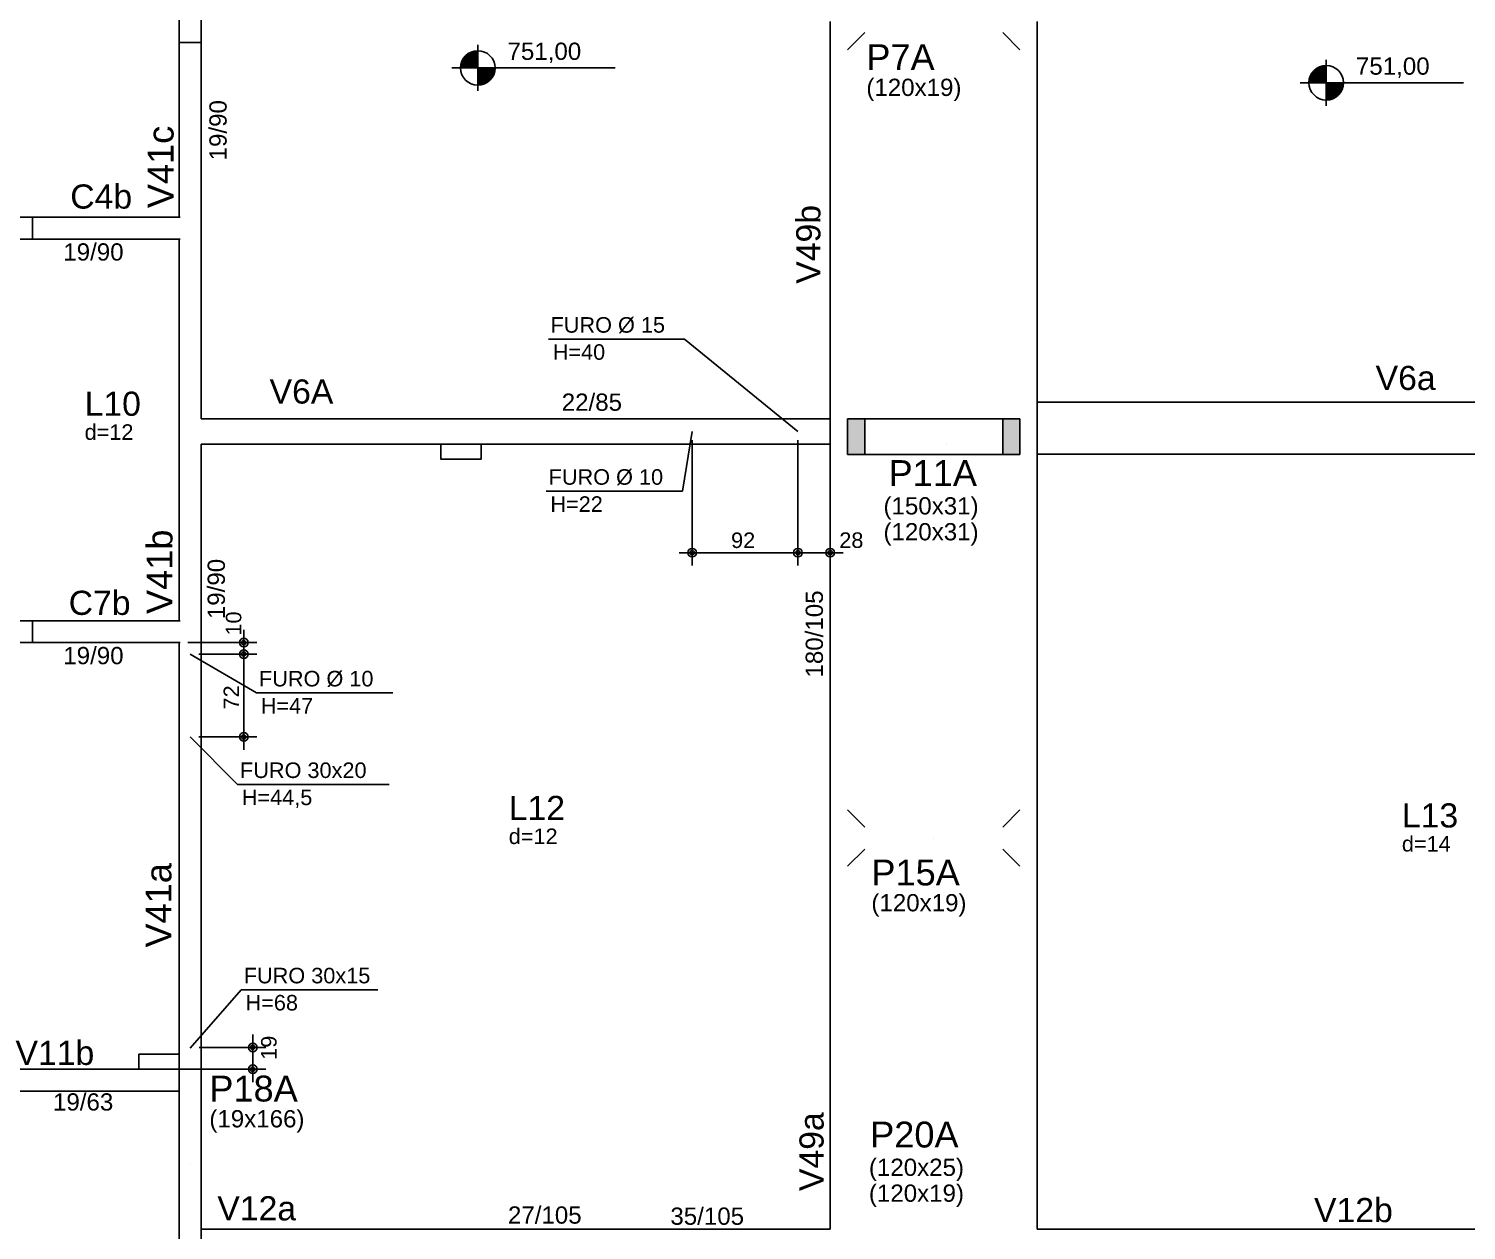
# Model space of a CAD drawing. Header units: millimetres. Extents: x 2609 to 8562, y 1432 to 7136.
# Drawn here: x 5036 to 6286, y 4823 to 5868 of the extents above; entities that cross this region are included whole.
import ezdxf

# ---------------------------------------------------------------- set-up
doc = ezdxf.new("R2010")
doc.units = ezdxf.units.MM
for name, color, linetype in [('1', 4, 'Continuous'), ('10', 13, 'Continuous'), ('11', 22, 'Continuous'), ('12', 3, 'Continuous'), ('13', 76, 'Continuous'), ('242', 3, 'Continuous'), ('26', 1, 'Continuous'), ('27', 10, 'Continuous'), ('3', 2, 'Continuous'), ('30', 15, 'Continuous'), ('4', 1, 'Continuous'), ('42', 7, 'Continuous'), ('6', 6, 'Continuous'), ('8', 5, 'Continuous'), ('9', 3, 'Continuous')]:
    doc.layers.add(name, color=color, linetype=linetype)
doc.styles.get("Standard").update_dxf_attribs({"font": 'arial.ttf'})

msp = doc.modelspace()

# ---------------------------------------------------------------- linework, layer by layer
for p, q in [((5426.8, 5849.05), (5426.8, 5854.05)), ((5426.8, 5854.05), (5426.8, 5814.05)), ((6164.44, 5836.15), (6164.44, 5841.15)), ((6164.44, 5841.15), (6164.44, 5801.15)), ((5404.3, 5834.05), (5546.21, 5834.05)), ((6141.94, 5821.15), (6283.85, 5821.15))]:
    msp.add_line(p, q)
for centre in [(5426.8, 5834.05), (6164.44, 5821.15)]:
    msp.add_circle(centre, 15)
at = {"layer": '1'}
for p, q in [((5167.18, 5856.31), (5167.18, 5704.31)), ((5186.18, 5856.31), (5186.18, 5528.81)), ((5167.18, 5353.31), (5167.18, 5685.31)), ((5733.18, 5528.81), (5186.18, 5528.81)), ((5733.18, 5506.81), (5186.18, 5506.81)), ((5186.18, 4963.31), (5186.18, 5506.81)), ((5168.18, 5353.31), (5039.68, 5353.31)), ((5167.18, 4963.31), (5167.18, 5334.31)), ((5733.18, 5164.31), (5733.18, 4824.31)), ((5733.18, 4824.31), (5599.18, 4824.31))]:
    msp.add_line(p, q, dxfattribs=at)
for points in [[(5733.18, 5874.31), (5733.18, 5530.31)], [(5913.18, 5543.31), (5913.18, 5874.31)], [(5168.18, 5704.31), (5039.68, 5704.31)], [(5039.68, 5685.31), (5168.18, 5685.31)], [(6526.68, 5543.31), (5913.18, 5543.31)], [(5913.18, 5543.31), (5913.18, 5528.81)], [(5733.18, 5528.81), (5733.18, 5530.31)], [(5733.18, 5528.81), (5733.18, 5164.31)], [(5913.18, 5164.31), (5913.18, 5528.81)], [(5913.18, 5498.31), (5913.18, 5506.81)], [(5913.18, 5498.31), (6526.68, 5498.31)], [(5039.68, 5334.31), (5168.18, 5334.31)], [(5913.18, 4824.31), (5913.18, 5164.31)], [(5167.18, 4963.31), (5001.18, 4963.31)], [(5187.18, 4963.31), (5186.18, 4963.31)], [(5001.18, 4944.31), (5167.18, 4944.31)], [(5599.18, 4824.31), (5186.18, 4824.31)], [(6084.18, 4824.31), (5913.18, 4824.31)], [(6531.51, 4824.31), (6084.18, 4824.31)]]:
    msp.add_lwpolyline(points, dxfattribs=at)
at = {"layer": '242'}
for p, q in [((5834.18, 5507.3), (5834.18, 5507.3)), ((5823.18, 5164.31), (5823.18, 5164.31)), ((5176.68, 4880.31), (5176.68, 4880.31))]:
    msp.add_line(p, q, dxfattribs=at)
at = {"layer": '27'}
for points in [[(5426.8, 5834.05), (5426.8, 5849.05), (5424.94, 5848.94)], [(5426.8, 5834.05), (5412.09, 5837.02), (5411.97, 5836.29)], [(5426.8, 5834.05), (5412.32, 5837.97), (5412.09, 5837.02)], [(5426.8, 5834.05), (5412.76, 5839.33), (5412.32, 5837.97)], [(5426.8, 5834.05), (5413.37, 5840.74), (5412.76, 5839.33)], [(5426.8, 5834.05), (5413.94, 5841.78), (5413.37, 5840.74)], [(5426.8, 5834.05), (5414.58, 5842.76), (5413.94, 5841.78)], [(5426.8, 5834.05), (5415.78, 5844.23), (5414.58, 5842.76)], [(5426.8, 5834.05), (5416.6, 5845.05), (5415.78, 5844.23)], [(5426.8, 5834.05), (5417.16, 5845.55), (5416.6, 5845.05)], [(5426.8, 5834.05), (5417.84, 5846.08), (5417.16, 5845.55)], [(5426.8, 5834.05), (5418.43, 5846.5), (5417.84, 5846.08)], [(5426.8, 5834.05), (5419.21, 5846.99), (5418.43, 5846.5)], [(5426.8, 5834.05), (5419.89, 5847.37), (5419.21, 5846.99)], [(5426.8, 5834.05), (5420.79, 5847.8), (5419.89, 5847.37)], [(5426.8, 5834.05), (5421.28, 5848), (5420.79, 5847.8)], [(5426.8, 5834.05), (5422.38, 5848.39), (5421.28, 5848)], [(5426.8, 5834.05), (5423.75, 5848.74), (5422.38, 5848.39)], [(5426.8, 5834.05), (5424.94, 5848.94), (5423.75, 5848.74)], [(5426.8, 5834.05), (5411.83, 5834.99), (5411.8, 5834.05)], [(5426.8, 5834.05), (5411.8, 5834.05), (5426.8, 5834.05)], [(5426.8, 5834.05), (5411.97, 5836.29), (5411.83, 5835.08)], [(5426.8, 5834.05), (5411.83, 5835.08), (5411.83, 5834.99)], [(5426.8, 5834.05), (5441.8, 5834.05), (5441.68, 5832.19)], [(5426.8, 5834.05), (5441.68, 5832.19), (5441.49, 5831.01)], [(5426.8, 5834.05), (5441.49, 5831.01), (5441.13, 5829.63)], [(5426.8, 5834.05), (5441.13, 5829.63), (5440.75, 5828.54)], [(5426.8, 5834.05), (5440.75, 5828.54), (5440.54, 5828.04)], [(5426.8, 5834.05), (5440.54, 5828.04), (5440.11, 5827.14)], [(5426.8, 5834.05), (5440.11, 5827.14), (5439.74, 5826.46)], [(5426.8, 5834.05), (5439.74, 5826.46), (5439.25, 5825.69)], [(5426.8, 5834.05), (5439.25, 5825.69), (5438.83, 5825.1)], [(5426.8, 5834.05), (5438.83, 5825.1), (5438.29, 5824.42)], [(5426.8, 5834.05), (5438.29, 5824.42), (5437.79, 5823.85)], [(5426.8, 5834.05), (5437.79, 5823.85), (5436.97, 5823.03)], [(5426.8, 5834.05), (5436.97, 5823.03), (5435.51, 5821.84)], [(5426.8, 5834.05), (5435.51, 5821.84), (5434.53, 5821.2)], [(5426.8, 5834.05), (5434.53, 5821.2), (5433.48, 5820.62)], [(5426.8, 5834.05), (5433.48, 5820.62), (5432.07, 5820.01)], [(5426.8, 5834.05), (5432.07, 5820.01), (5430.71, 5819.57)], [(5426.8, 5834.05), (5430.71, 5819.57), (5429.77, 5819.35)], [(5426.8, 5834.05), (5429.77, 5819.35), (5429.03, 5819.22)], [(5426.8, 5834.05), (5429.03, 5819.22), (5427.82, 5819.09)], [(5426.8, 5834.05), (5427.82, 5819.09), (5427.73, 5819.08)], [(5426.8, 5834.05), (5427.73, 5819.08), (5426.8, 5819.05)], [(5426.8, 5834.05), (5426.8, 5819.05), (5426.8, 5834.05)], [(6164.44, 5821.15), (6149.74, 5824.12), (6149.61, 5823.38)], [(6164.44, 5821.15), (6149.96, 5825.06), (6149.74, 5824.12)], [(6164.44, 5821.15), (6150.4, 5826.42), (6149.96, 5825.06)], [(6164.44, 5821.15), (6151.01, 5827.83), (6150.4, 5826.42)], [(6164.44, 5821.15), (6151.59, 5828.88), (6151.01, 5827.83)], [(6164.44, 5821.15), (6152.23, 5829.86), (6151.59, 5828.88)], [(6164.44, 5821.15), (6153.42, 5831.32), (6152.23, 5829.86)], [(6164.44, 5821.15), (6154.24, 5832.15), (6153.42, 5831.32)], [(6164.44, 5821.15), (6154.8, 5832.64), (6154.24, 5832.15)], [(6164.44, 5821.15), (6155.48, 5833.18), (6154.8, 5832.64)], [(6164.44, 5821.15), (6156.07, 5833.6), (6155.48, 5833.18)], [(6164.44, 5821.15), (6156.85, 5834.09), (6156.07, 5833.6)], [(6164.44, 5821.15), (6157.53, 5834.46), (6156.85, 5834.09)], [(6164.44, 5821.15), (6158.43, 5834.89), (6157.53, 5834.46)], [(6164.44, 5821.15), (6158.92, 5835.1), (6158.43, 5834.89)], [(6164.44, 5821.15), (6160.02, 5835.48), (6158.92, 5835.1)], [(6164.44, 5821.15), (6161.39, 5835.84), (6160.02, 5835.48)], [(6164.44, 5821.15), (6162.58, 5836.03), (6161.39, 5835.84)], [(6164.44, 5821.15), (6164.44, 5836.15), (6162.58, 5836.03)], [(6164.44, 5821.15), (6149.47, 5822.08), (6149.44, 5821.15)], [(6164.44, 5821.15), (6149.44, 5821.15), (6164.44, 5821.15)], [(6164.44, 5821.15), (6149.61, 5823.38), (6149.47, 5822.17)], [(6164.44, 5821.15), (6149.47, 5822.17), (6149.47, 5822.08)], [(6164.44, 5821.15), (6179.44, 5821.15), (6179.32, 5819.29)], [(6164.44, 5821.15), (6179.32, 5819.29), (6179.13, 5818.1)], [(6164.44, 5821.15), (6179.13, 5818.1), (6178.77, 5816.73)], [(6164.44, 5821.15), (6178.77, 5816.73), (6178.39, 5815.63)], [(6164.44, 5821.15), (6178.39, 5815.63), (6178.18, 5815.14)], [(6164.44, 5821.15), (6178.18, 5815.14), (6177.75, 5814.24)], [(6164.44, 5821.15), (6177.75, 5814.24), (6177.38, 5813.56)], [(6164.44, 5821.15), (6177.38, 5813.56), (6176.89, 5812.78)], [(6164.44, 5821.15), (6176.89, 5812.78), (6176.47, 5812.19)], [(6164.44, 5821.15), (6176.47, 5812.19), (6175.93, 5811.51)], [(6164.44, 5821.15), (6175.93, 5811.51), (6175.44, 5810.95)], [(6164.44, 5821.15), (6175.44, 5810.95), (6174.61, 5810.13)], [(6164.44, 5821.15), (6174.61, 5810.13), (6173.15, 5808.94)], [(6164.44, 5821.15), (6173.15, 5808.94), (6172.17, 5808.29)], [(6164.44, 5821.15), (6172.17, 5808.29), (6171.12, 5807.72)], [(6164.44, 5821.15), (6171.12, 5807.72), (6169.71, 5807.11)], [(6164.44, 5821.15), (6169.71, 5807.11), (6168.35, 5806.67)], [(6164.44, 5821.15), (6168.35, 5806.67), (6167.41, 5806.45)], [(6164.44, 5821.15), (6167.41, 5806.45), (6166.67, 5806.32)], [(6164.44, 5821.15), (6166.67, 5806.32), (6165.46, 5806.18)], [(6164.44, 5821.15), (6165.46, 5806.18), (6165.37, 5806.18)], [(6164.44, 5821.15), (6165.37, 5806.18), (6164.44, 5806.15)], [(6164.44, 5821.15), (6164.44, 5806.15), (6164.44, 5821.15)]]:
    msp.add_solid(points, dxfattribs=at)
at = {"layer": '3'}
for points in [[(5167.18, 5856.31), (5186.18, 5856.31), (5186.18, 6094.31), (5167.18, 6094.31), (5167.18, 5856.31)], [(4849.68, 5685.31), (5039.68, 5685.31), (5039.68, 5704.31), (4849.68, 5704.31), (4849.68, 5685.31)], [(5763.18, 5497.81), (5883.18, 5497.81), (5883.18, 5528.81), (5763.18, 5528.81), (5763.18, 5497.81)], [(4849.68, 5334.31), (5039.68, 5334.31), (5039.68, 5353.31), (4849.68, 5353.31), (4849.68, 5334.31)], [(5167.18, 4797.31), (5186.18, 4797.31), (5186.18, 4963.31), (5167.18, 4963.31), (5167.18, 4797.31)]]:
    msp.add_lwpolyline(points, dxfattribs=at)
at = {"layer": '30'}
msp.add_lwpolyline([(5883.18, 5528.81), (5883.18, 5528.81), (5883.18, 5497.81), (5763.18, 5497.81), (5763.18, 5528.81), (5763.18, 5528.81), (5763.18, 5497.81), (5883.18, 5497.81), (5883.18, 5528.81)], dxfattribs=at)
for points in [[(5763.18, 5497.81), (5763.18, 5528.81), (5748.18, 5528.81)], [(5763.18, 5497.81), (5748.18, 5528.81), (5748.18, 5497.81)], [(5898.18, 5497.81), (5898.18, 5528.81), (5883.18, 5528.81)], [(5898.18, 5497.81), (5883.18, 5528.81), (5883.18, 5497.81)], [(5763.18, 5497.81), (5748.18, 5497.81), (5763.18, 5497.81)], [(5763.18, 5497.81), (5763.18, 5497.81), (5763.18, 5497.81)], [(5898.18, 5497.81), (5883.18, 5497.81), (5898.18, 5497.81)]]:
    msp.add_solid(points, dxfattribs=at)
at = {"layer": '4'}
for p, q in [((5748.18, 5528.81), (5748.18, 5497.81)), ((5748.18, 5528.81), (5898.18, 5528.81)), ((5898.18, 5497.81), (5898.18, 5528.81)), ((5748.18, 5497.81), (5898.18, 5497.81)), ((5763.18, 5497.81), (5883.18, 5497.81))]:
    msp.add_line(p, q, dxfattribs=at)
at = {"layer": '42'}
for p, q in [((5606.56, 5598.23), (5488.23, 5598.23)), ((5705.18, 5517.81), (5606.56, 5598.23)), ((5613.18, 5517.81), (5604.88, 5466)), ((5604.88, 5466), (5486.18, 5466)), ((5176.68, 5324.31), (5234.36, 5290.62)), ((5353.06, 5290.62), (5234.36, 5290.62)), ((5176.68, 5252.31), (5217.87, 5210.98)), ((5349.86, 5210.98), (5217.87, 5210.98)), ((5176.68, 4981.72), (5221.13, 5032.42)), ((5339.83, 5032.42), (5221.13, 5032.42))]:
    msp.add_line(p, q, dxfattribs=at)
at = {"layer": '42', "color": 70, "linetype": 'Continuous'}
for p, q in [((5613.18, 5517.81), (5613.18, 5517.81)), ((5705.18, 5517.81), (5705.18, 5517.81)), ((5705.18, 5517.81), (5705.18, 5517.81)), ((5613.18, 5510.31), (5613.18, 5401.29)), ((5705.18, 5510.31), (5705.18, 5401.29)), ((5705.18, 5510.31), (5705.18, 5401.29)), ((5733.18, 5464.77), (5733.18, 5464.77)), ((5733.18, 5457.27), (5733.18, 5401.29)), ((5601.93, 5412.54), (5716.43, 5412.54)), ((5693.93, 5412.54), (5744.43, 5412.54)), ((5223.32, 5345.56), (5223.32, 5313.06)), ((5167.18, 5334.31), (5167.18, 5334.31)), ((5174.68, 5334.31), (5234.57, 5334.31)), ((5176.68, 5324.31), (5176.68, 5324.31)), ((5176.68, 5324.31), (5176.68, 5324.31)), ((5184.18, 5324.31), (5234.57, 5324.31)), ((5184.18, 5324.31), (5234.57, 5324.31)), ((5223.32, 5335.56), (5223.32, 5241.06)), ((5176.68, 5252.31), (5176.68, 5252.31)), ((5184.18, 5252.31), (5234.57, 5252.31)), ((5231.18, 4952.06), (5231.18, 4993.56)), ((5177.05, 4982.31), (5177.05, 4982.31)), ((5184.55, 4982.31), (5242.43, 4982.31)), ((5167.18, 4963.31), (5167.18, 4963.31)), ((5174.68, 4963.31), (5242.43, 4963.31))]:
    msp.add_line(p, q, dxfattribs=at)
at = {"layer": '42'}
for points in [[(5394.68, 5506.81), (5429.68, 5506.81), (5429.68, 5493.81), (5394.68, 5493.81), (5394.68, 5506.81)], [(5167.18, 4963.31), (5132.18, 4963.31), (5132.18, 4976.31), (5167.18, 4976.31), (5167.18, 4963.31)]]:
    msp.add_lwpolyline(points, dxfattribs=at)
at = {"layer": '42', "color": 70, "linetype": 'Continuous'}
for centre, radius in [((5613.18, 5412.54), 3.75), ((5613.18, 5412.54), 1.87), ((5705.18, 5412.54), 3.75), ((5705.18, 5412.54), 3.75), ((5705.18, 5412.54), 1.87), ((5705.18, 5412.54), 1.87), ((5733.18, 5412.54), 3.75), ((5733.18, 5412.54), 1.87), ((5223.32, 5334.31), 3.75), ((5223.32, 5324.31), 3.75), ((5223.32, 5324.31), 3.75), ((5223.32, 5334.31), 1.87), ((5223.32, 5324.31), 1.87), ((5223.32, 5324.31), 1.87), ((5223.32, 5252.31), 3.75), ((5223.32, 5252.31), 1.87), ((5231.18, 4982.31), 3.75), ((5231.18, 4982.31), 1.87), ((5231.18, 4963.31), 3.75), ((5231.18, 4963.31), 1.87)]:
    msp.add_circle(centre, radius, dxfattribs=at)
at = {"layer": '6'}
for p, q in [((5763.18, 5864.81), (5748.18, 5849.81)), ((5883.18, 5864.81), (5898.18, 5849.81)), ((5763.18, 5173.81), (5748.18, 5188.81)), ((5883.18, 5173.81), (5898.18, 5188.81)), ((5763.18, 5154.81), (5748.18, 5139.81)), ((5883.18, 5154.81), (5898.18, 5139.81))]:
    msp.add_line(p, q, dxfattribs=at)

# ---------------------------------------------------------------- texts
at = {"layer": '10'}
for s, p in [('L10', (5084.97, 5531.56)), ('L12', (5453.72, 5180.06)), ('L13', (6230.22, 5173.56))]:
    msp.add_text(s, height=21, dxfattribs=at).set_placement(p)
at = {"layer": '11'}
for s, p in [('19/90', (5208.45, 5753.67)), ('19/90', (5206.92, 5354.74)), ('180/105', (5726.88, 5303.96))]:
    msp.add_text(s, height=15, rotation=90, dxfattribs=at).set_placement(p)
for s, p in [('19/90', (5066.43, 5666.56)), ('22/85', (5499.78, 5535.94)), ('19/90', (5066.43, 5315.56)), ('19/63', (5057.48, 4927.41)), ('27/105', (5453.02, 4829.05)), ('35/105', (5594.24, 4828.07))]:
    msp.add_text(s, height=15, dxfattribs=at).set_placement(p)
at = {"layer": '12'}
for s, p in [('(120x19)', (5764.63, 5809.7)), ('(150x31)', (5779.52, 5445.76)), ('(120x31)', (5779.52, 5423.26)), ('(120x19)', (5769.01, 5100.64)), ('(19x166)', (5193.43, 4912.77)), ('(120x25)', (5766.84, 4870.58)), ('(120x19)', (5766.84, 4848.08))]:
    msp.add_text(s, height=15, dxfattribs=at).set_placement(p)
at = {"layer": '13'}
for s, p in [('d=12', (5084.97, 5510.66)), ('d=12', (5453.72, 5159.16)), ('d=14', (6230.22, 5152.66))]:
    msp.add_text(s, height=13.5, dxfattribs=at).set_placement(p)
at = {"layer": '26'}
for p in [(5452.64, 5841.08), (6190.28, 5828.18)]:
    msp.add_text('751,00', height=15, dxfattribs=at).set_placement(p)
at = {"layer": '42'}
for s, p in [('FURO %%c 15', (5490.06, 5603.85)), ('H=40', (5491.96, 5580.27)), ('FURO %%c 10', (5488.38, 5471.62)), ('H=22', (5489.91, 5448.04)), ('FURO %%c 10', (5236.56, 5296.24)), ('H=47', (5238.09, 5272.66)), ('FURO 30x20', (5220.07, 5216.6)), ('H=44,5', (5221.6, 5193.02)), ('FURO 30x15', (5223.33, 5038.04)), ('H=68', (5224.86, 5014.46))]:
    msp.add_text(s, height=13.5, dxfattribs=at).set_placement(p)
at = {"layer": '42', "color": 70, "linetype": 'Continuous'}
for s, p in [('92', (5647.03, 5416.59)), ('28', (5741.12, 5416.68))]:
    msp.add_text(s, height=13.5, dxfattribs=at).set_placement(p)
for s, p in [('10', (5221.24, 5340.45)), ('72', (5219.27, 5276.16)), ('19', (5251.87, 4971.5))]:
    msp.add_text(s, height=13.5, rotation=90, dxfattribs=at).set_placement(p)
at = {"layer": '8'}
for s, height, p in [('V41c', 22.5, (5162.31, 5712.15)), ('V49b', 21, (5724.67, 5646.39)), ('V41b', 22.5, (5161.37, 5359.21)), ('V41a', 22.5, (5160.41, 5069.18)), ('V49a', 21, (5727.47, 4857.4))]:
    msp.add_text(s, height=height, rotation=90, dxfattribs=at).set_placement(p)
for s, p in [('C4b', (5072.48, 5711.76)), ('V6a', (6207.39, 5554.02)), ('V6A', (5245.79, 5542.19)), ('C7b', (5071.11, 5358.44)), ('V11b', (5024.88, 4967.08)), ('V12a', (5200.36, 4831.9)), ('V12b', (6153.86, 4830.37))]:
    msp.add_text(s, height=21, dxfattribs=at).set_placement(p)
at = {"layer": '9'}
for s, p in [('P7A', (5764.63, 5832.2)), ('P11A', (5783.94, 5470.49)), ('P15A', (5769.01, 5123.14)), ('P18A', (5193.43, 4935.27)), ('P20A', (5767.94, 4895.28))]:
    msp.add_text(s, height=22.5, dxfattribs=at).set_placement(p)

doc.saveas('drawing.dxf')
